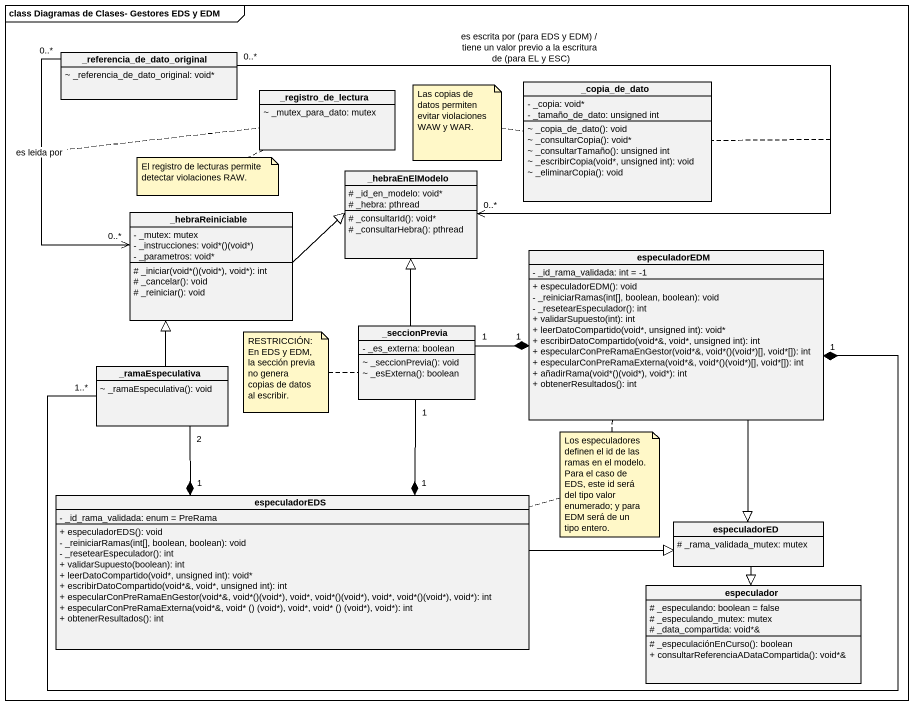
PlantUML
@startuml
mainframe class Diagramas de Clases- Gestores EDS y EDM
hide circle
hide empty members
skinparam classAttributeIconSize 0
class "_referencia_de_dato_original" as referencia_de_dato_original {
  ~ _referencia_de_dato_original: void*
}
class "_registro_de_lectura" as registro_de_lectura {
  ~ _mutex_para_dato: mutex
}
class "_copia_de_dato" as copia_de_dato {
  - _copia: void*
  - _tamaño_de_dato: unsigned int
  ~ _copia_de_dato(): void
  ~ _consultarCopia(): void*
  ~ _consultarTamaño(): unsigned int
  ~ _escribirCopia(void*, unsigned int): void
  ~ _eliminarCopia(): void
}
class "_hebraEnElModelo" as hebraEnElModelo {
  # _id_en_modelo: void*
  # _hebra: pthread
  # _consultarId(): void*
  # _consultarHebra(): pthread
}
class "_hebraReiniciable" as hebraReiniciable {
  - _mutex: mutex
  {field} - _instrucciones: void*()(void*)
  - _parametros: void*
  # _iniciar(void*()(void*), void*): int
  # _cancelar(): void
  # _reiniciar(): void
}
class especuladorEDM {
  - _id_rama_validada: int = -1
  + especuladorEDM(): void
  - _reiniciarRamas(int[], boolean, boolean): void
  - _resetearEspeculador(): int
  + validarSupuesto(int): int
  + leerDatoCompartido(void*, unsigned int): void*
  + escribirDatoCompartido(void*&, void*, unsigned int): int
  + especularConPreRamaEnGestor(void*&, void*()(void*)[], void*[]): int
  + especularConPreRamaExterna(void*&, void*()(void*)[], void*[]): int
  + añadirRama(void*()(void*), void*): int
  + obtenerResultados(): int
}
class "_seccionPrevia" as seccionPrevia {
  - _es_externa: boolean
  ~ _seccionPrevia(): void
  ~ _esExterna(): boolean
}
class "_ramaEspeculativa" as ramaEspeculativa {
  ~ _ramaEspeculativa(): void
}
class especuladorEDS {
  - _id_rama_validada: enum = PreRama
  + especuladorEDS(): void
  - _reiniciarRamas(int[], boolean, boolean): void
  - _resetearEspeculador(): int
  + validarSupuesto(boolean): int
  + leerDatoCompartido(void*, unsigned int): void*
  + escribirDatoCompartido(void*&, void*, unsigned int): int
  + especularConPreRamaEnGestor(void*&, void*()(void*), void*, void*()(void*), void*, void*()(void*), void*): int
  + especularConPreRamaExterna(void*&, void* () (void*), void*, void* () (void*), void*): int
  + obtenerResultados(): int
}
class especuladorED {
  # _rama_validada_mutex: mutex
}
class especulador {
  # _especulando: boolean = false
  # _especulando_mutex: mutex
  # _data_compartida: void*&
  # _especulaciónEnCurso(): boolean
  + consultarReferenciaADataCompartida(): void*&
}
referencia_de_dato_original "0..*" -right-> "0..*" hebraEnElModelo : es escrita por (para EDS y EDM) / tiene un valor previo a la escritura de (para EL y ESC)
(referencia_de_dato_original, hebraEnElModelo) .. copia_de_dato
referencia_de_dato_original "0..*" --> "0..*" hebraReiniciable : es leida por
(referencia_de_dato_original, hebraReiniciable) .. registro_de_lectura
hebraReiniciable -right-|> hebraEnElModelo
especuladorEDM --|> especuladorED
seccionPrevia -up-|> hebraEnElModelo
seccionPrevia "1" -right-* "1" especuladorEDM
seccionPrevia "1" --* "1" especuladorEDS
ramaEspeculativa -up-|> hebraReiniciable
ramaEspeculativa "1..*" -right-* "1" especuladorEDM
ramaEspeculativa "2" --* "1" especuladorEDS
especuladorEDS -right-|> especuladorED
especuladorED --|> especulador
note left of copia_de_dato : Las copias de datos permiten evitar violaciones WAW y WAR.
note left of registro_de_lectura : El registro de lecturas permite detectar violaciones RAW.
note left of seccionPrevia : RESTRICCIÓN: En EDS y EDM, la sección previa no genera copias de datos al escribir.
note as N4
  Los especuladores definen el id de las ramas en el modelo. Para el caso de EDS, este id será del tipo valor enumerado; y para EDM será de un tipo entero.
end note
N4 .. especuladorEDS
N4 .. especuladorEDM
@enduml
